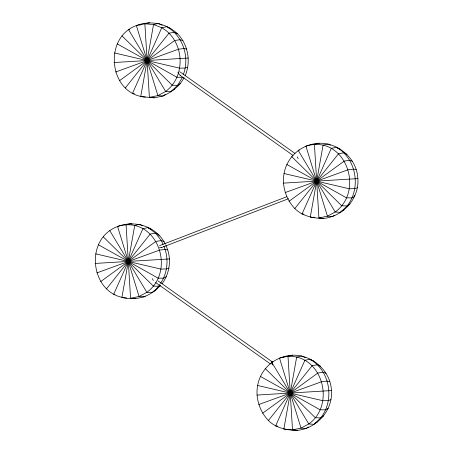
<?xml version="1.0" encoding="UTF-8"?>
<svg xmlns="http://www.w3.org/2000/svg" width="453" height="453" viewBox="0 0 453 453"><rect width="100%" height="100%" fill="white"/><g stroke="black" fill="none" stroke-linecap="round" stroke-linejoin="round"><path stroke-width="0.68" d="M126.602 297.955C94.145 295.792 84.36 248.635 109.779 230.6C128.216 217.938 155.379 223.708 165.317 244.19M145.407 97.061C109.014 94.592 102.65 37.769 136.364 25.555C150.47 20.023 166.545 23.46 177.525 33.788C188.244 44.683 191.138 61.835 185.141 75.815M162.106 283.691C170.135 272.893 171.868 257.581 165.883 245.464M257.083 395.067C255.713 373.549 271.5 356.364 292.785 355.18C312.281 354.801 330.633 370.73 331.437 390.56C333.04 410.293 316.777 428.419 297.389 430.35C286.919 430.237 276.07 428.249 268.391 420.497C261.772 413.589 257.927 404.563 257.083 395.067L331.437 390.56M283.504 183.12C282.134 161.602 297.915 144.411 319.206 143.227C338.697 142.854 357.049 158.782 357.853 178.612C359.455 198.346 343.198 216.472 323.81 218.403C313.306 218.38 302.502 216.24 294.812 208.55C288.193 201.642 284.348 192.616 283.504 183.12L357.853 178.612M183.272 74.643C190 57.446 182.989 36.036 166.914 26.682L161.755 27.741L153.533 24.541L144.869 23.794L136.364 25.555L157.882 95.594L162.955 96.019C171.562 92.089 179.858 86.291 184.082 77.559M159.801 284.552C151.568 297.219 136.036 300.758 121.908 297.502L134.728 225.435L139.7 224.309L142.763 225.837M160.504 283.397C167.814 272.734 168.997 258.108 163.89 246.296M125.26 87.973L168.986 33.177L174.297 32.237L177.525 33.788M106.455 288.867L150.181 234.076L155.492 233.136L158.714 234.682L158.997 235.979M294.812 208.55L338.533 153.76L343.85 152.82L347.072 154.365M268.391 420.497L312.117 365.707L317.428 364.767L320.656 366.313M132.066 224.093L130.849 223.544L126.064 224.688L130.572 298.25L139.077 296.489L146.851 292.338L152.095 292.678L155.543 290.231L160.322 285.645M119.524 80.668L174.722 40.481L180.164 39.705L182.995 40.753M100.719 281.562L155.917 241.381L161.359 240.6L164.184 241.647M289.071 201.245L344.274 161.064L349.71 160.283L352.542 161.33M262.655 413.193L317.853 373.012L323.295 372.23L326.126 373.278M165.232 94.462L162.955 96.019L154.258 97.82L140.713 96.608L153.533 24.541L158.505 23.409L162.18 25.243M145.288 296.137L144.15 296.919L139.077 296.489L117.559 226.455C156.41 214.422 177.112 270.226 146.851 292.338L109.779 230.6M334.212 215.43L332.502 216.602L327.434 216.172L318.923 217.933L314.422 144.377L319.206 143.227M308.363 426.986L306.086 428.549L301.019 428.119L292.508 429.88L283.844 429.138L296.664 357.066L301.641 355.939L305.311 357.774M180.56 83.375L177.553 85.396L170.9 91.783L165.662 91.444L157.882 95.594L149.377 97.355L144.869 23.794L149.654 22.65M160.249 285.282L158.748 286.29L153.363 286.086L103.267 236.851M350.107 203.952L347.106 205.973L340.452 212.361L335.209 212.021L327.434 216.172L305.911 146.138C344.767 134.105 365.469 189.915 335.209 212.021L298.136 150.283L299.399 149.994M323.691 415.905L320.684 417.921L314.031 424.308L308.793 423.974L301.019 428.119L279.495 358.085L292.785 355.18M166.336 276.709L163.658 278.187L158.171 278.159L98.465 244.784M328.272 408.346L325.594 409.818L320.107 409.789L260.401 376.415M139.739 25.102L140.962 24.451M171.88 90.651L174.354 89.337M153.074 291.551L155.543 290.231M340.815 211.562L343.901 209.915M282.87 357.632L284.093 356.981M314.393 423.51L317.485 421.862M159.496 247.531L161.37 247.502M159.603 245.628L286.653 196.778M161.364 247.61L288.408 198.759M115.668 71.993L178.578 49.156L184.105 48.567L186.67 49.02M285.214 192.57L348.13 169.739L353.651 169.15L356.222 169.598M96.863 272.887L159.773 250.05L165.3 249.461L167.865 249.914M258.799 404.518L321.715 381.686L327.236 381.098L329.801 381.551M187.78 67.169L185.294 68.024L179.745 68.193L114.501 52.956M357.332 187.752L354.846 188.607L349.297 188.776L284.048 173.533M168.975 268.068L166.489 268.918L160.94 269.093L95.696 253.85M330.911 399.699L328.425 400.554L322.876 400.724L257.632 385.48M129.852 29.417L128.59 29.705L165.662 91.444C186.591 76.132 184.348 40.413 161.755 27.741L132.491 93.409L134.422 93.573M272.983 361.941L271.721 362.236L308.793 423.974C335.747 404.835 322.746 354.909 288 356.324L292.508 429.88L297.389 430.35M188.301 58.029L113.952 62.537M169.496 258.929L95.147 263.436M180.685 75.458L179.269 74.62L177.91 72.27M303.974 214.15L302.038 213.986L331.307 148.318L336.46 147.259C356.528 158.726 361.313 188.097 347.106 205.973L341.721 205.77L291.624 156.534M114.971 294.41L113.686 294.303L142.95 228.635L148.108 227.576L155.492 233.136L161.359 240.6L163.046 244.399M277.553 426.097L275.622 425.939L304.892 360.271L310.045 359.212C330.107 370.673 334.892 400.044 320.684 417.921L315.305 417.723L265.209 368.487M149.377 97.355L154.258 97.82M318.923 217.933L323.81 218.403M130.572 298.25L135.453 298.72M168.018 27.588L170.634 28.601M337.57 148.165L340.18 149.184M313.663 217.14L314.96 217.638L310.265 217.191L323.08 145.119L328.057 143.992L330.503 145.215M148.556 228.227L151.823 229.495M309.841 359.603L313.765 361.132M272.666 362.157L271.936 361.721L271.426 362.247L272.559 365.061M117.27 43.884L176.976 77.265L182.463 77.287L177.553 85.396L172.174 85.192L122.078 35.957M286.823 164.467L346.528 197.842L352.015 197.87L354.688 196.392L354.54 195.254M179.722 71.71L294.977 153.403M180.079 75.334L293.023 155.39M158.176 280.99L272.276 361.862M155.645 282.576L270.322 363.855M298.142 158.635L297.196 156.823M153.273 280.515L152.327 278.697"/></g></svg>
